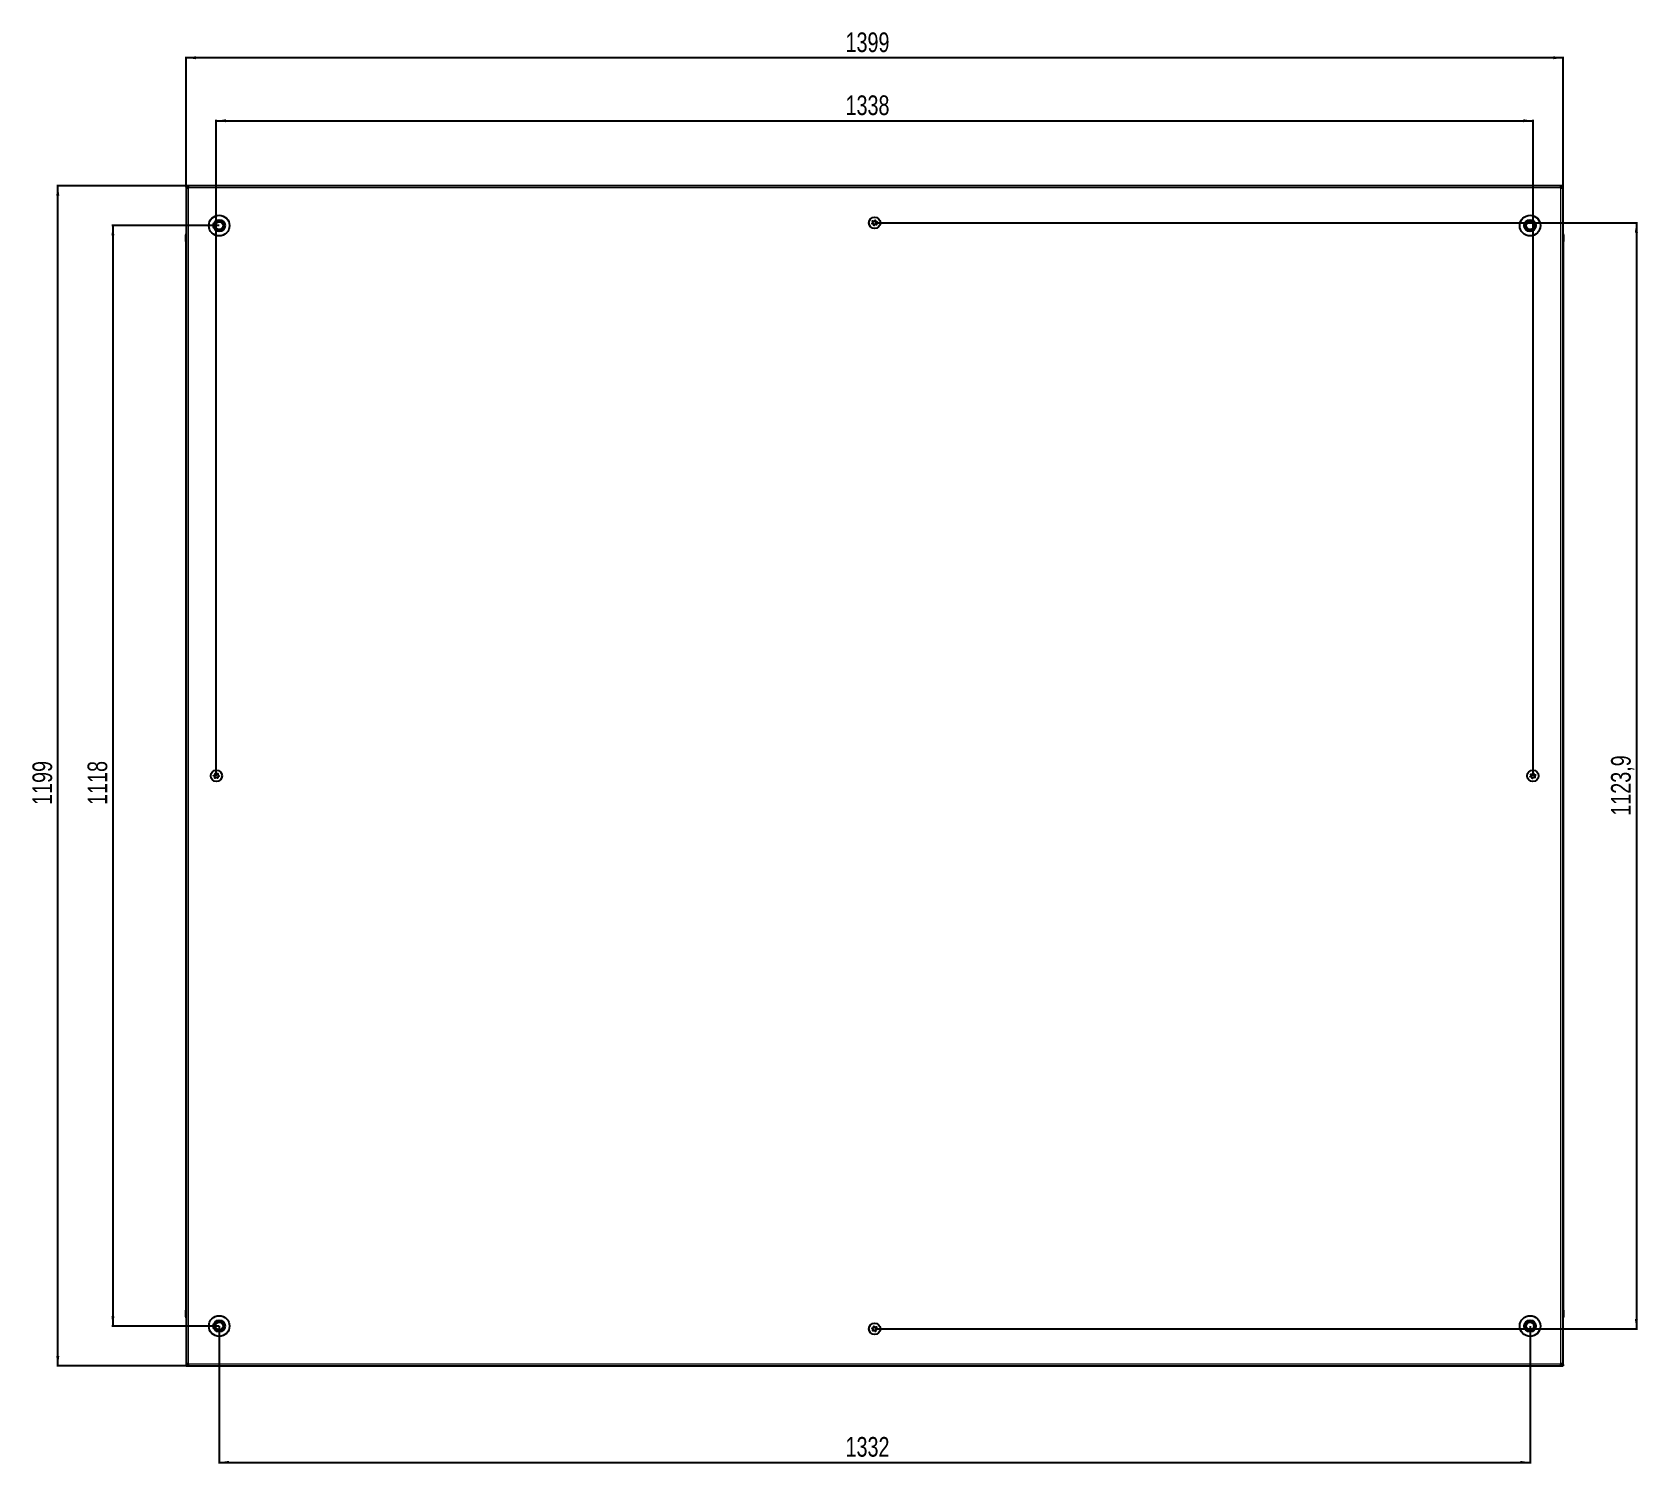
# Model space of a CAD drawing. Header units: millimetres. Extents: x 1219 to 6851, y -1882 to 1932.
# Drawn here: x 1219 to 2850, y 477 to 1932 of the extents above; entities that cross this region are included whole.
import ezdxf

# ---------------------------------------------------------------- set-up
doc = ezdxf.new("R2010")
doc.units = ezdxf.units.MM
doc.layers.add('FORMAT', color=7, linetype='Continuous')
doc.styles.add('SLDTEXTSTYLE0', font='TXT', dxfattribs={"width": 0.75})
doc.dimstyles.new('SLDDIMSTYLE0', dxfattribs={"dimtxt": 20, "dimasz": 10, "dimexe": 0, "dimexo": 0.0625, "dimgap": 5, "dimtad": 2, "dimdec": 1, "dimrnd": 1e-09, "dimzin": 12, "dimdsep": 46, "dimtxsty": 'SLDTEXTSTYLE0', "dimsah": 1, "dimcen": 0.09, "dimadec": 0, "dimazin": 3, "dimtfac": 1, "dimtofl": 0, "dimtmove": 0, "dimatfit": 3, "dimfxl": 0, "dimfrac": 2, "dimtolj": 1, "dimtzin": 12, "dimarcsym": 0})

# ---------------------------------------------------------------- blocks, each defined once
blk = doc.blocks.new('_D')
at = {"layer": 'FORMAT'}
for p, q in [((1375.1, 1775.8), (1243.7, 1775.8)), ((1244.7, 576.8), (1244.7, 1775.8)), ((1375.1, 576.8), (1243.7, 576.8))]:
    blk.add_line(p, q, dxfattribs=at)
for points in [[(1244.7, 1775.8), (1243.1, 1765.8), (1246.2, 1765.8)], [(1244.7, 576.8), (1246.2, 586.8), (1243.1, 586.8)]]:
    blk.add_solid(points, dxfattribs=at)
at = {"layer": 'FORMAT', "insert": (1218.9, 1146.8), "char_height": 20, "attachment_point": 1, "rotation": 90, "style": 'SLDTEXTSTYLE0'}
blk.add_mtext('1199', dxfattribs=at)
blk = doc.blocks.new('_D_1')
at = {"layer": 'FORMAT'}
for p, q in [((1375.2, 1775.8), (1375.2, 1906.8)), ((2774.2, 1905.8), (1375.2, 1905.8)), ((2774.2, 1775.8), (2774.2, 1906.8))]:
    blk.add_line(p, q, dxfattribs=at)
for points in [[(1375.2, 1905.8), (1385.2, 1904.3), (1385.2, 1907.4)], [(2774.2, 1905.8), (2764.2, 1907.4), (2764.2, 1904.3)]]:
    blk.add_solid(points, dxfattribs=at)
at = {"layer": 'FORMAT', "insert": (2045.1, 1931.6), "char_height": 20, "attachment_point": 1, "style": 'SLDTEXTSTYLE0'}
blk.add_mtext('1399', dxfattribs=at)
blk = doc.blocks.new('_D_2')
at = {"layer": 'FORMAT'}
for p, q in [((1408.7, 617.3), (1408.7, 477.8)), ((2740.7, 617.3), (2740.7, 477.8)), ((1408.7, 478.8), (2740.7, 478.8))]:
    blk.add_line(p, q, dxfattribs=at)
for points in [[(1408.7, 478.8), (1418.7, 477.3), (1418.7, 480.4)], [(2740.7, 478.8), (2730.7, 480.4), (2730.7, 477.3)]]:
    blk.add_solid(points, dxfattribs=at)
at = {"layer": 'FORMAT', "insert": (2045.1, 504.6), "char_height": 20, "attachment_point": 1, "style": 'SLDTEXTSTYLE0'}
blk.add_mtext('1332', dxfattribs=at)
blk = doc.blocks.new('_D_3')
at = {"layer": 'FORMAT'}
for p, q in [((1405.7, 1176.3), (1405.7, 1842.8)), ((1405.7, 1841.8), (2743.7, 1841.8)), ((2743.7, 1176.3), (2743.7, 1842.8))]:
    blk.add_line(p, q, dxfattribs=at)
for points in [[(1405.7, 1841.8), (1415.7, 1840.3), (1415.7, 1843.4)], [(2743.7, 1841.8), (2733.7, 1843.4), (2733.7, 1840.3)]]:
    blk.add_solid(points, dxfattribs=at)
at = {"layer": 'FORMAT', "insert": (2045.1, 1867.6), "char_height": 20, "attachment_point": 1, "style": 'SLDTEXTSTYLE0'}
blk.add_mtext('1338', dxfattribs=at)
blk = doc.blocks.new('_D_4')
at = {"layer": 'FORMAT'}
for p, q in [((2074.7, 1738.3), (2849.7, 1738.3)), ((2848.7, 1738.3), (2848.7, 614.5)), ((2074.7, 614.5), (2849.7, 614.5))]:
    blk.add_line(p, q, dxfattribs=at)
for points in [[(2848.7, 1738.3), (2847.1, 1728.3), (2850.2, 1728.3)], [(2848.7, 614.5), (2850.2, 624.5), (2847.1, 624.5)]]:
    blk.add_solid(points, dxfattribs=at)
at = {"layer": 'FORMAT', "insert": (2822.9, 1135.8), "char_height": 20, "attachment_point": 1, "rotation": 90, "style": 'SLDTEXTSTYLE0'}
blk.add_mtext('1123,9', dxfattribs=at)
blk = doc.blocks.new('_D_5')
at = {"layer": 'FORMAT'}
for p, q in [((1408.6, 1735.3), (1299.7, 1735.3)), ((1300.7, 1735.3), (1300.7, 617.3)), ((1408.6, 617.3), (1299.7, 617.3))]:
    blk.add_line(p, q, dxfattribs=at)
for points in [[(1300.7, 1735.3), (1299.1, 1725.3), (1302.2, 1725.3)], [(1300.7, 617.3), (1302.2, 627.3), (1299.1, 627.3)]]:
    blk.add_solid(points, dxfattribs=at)
at = {"layer": 'FORMAT', "insert": (1274.9, 1146.8), "char_height": 20, "attachment_point": 1, "rotation": 90, "style": 'SLDTEXTSTYLE0'}
blk.add_mtext('1118', dxfattribs=at)

msp = doc.modelspace()

# ---------------------------------------------------------------- linework, layer by layer
at = {"color": 7, "linetype": 'Continuous', "lineweight": 25}
for p, q in [((1375.16, 1774.32), (1375.16, 1775.82)), ((1377.26, 1775.82), (1375.16, 1775.82)), ((1375.16, 1774.32), (1377.26, 1774.32)), ((1375.16, 1774.32), (1375.16, 1773.72)), ((1375.16, 1773.72), (1375.16, 578.92)), ((1375.16, 1773.72), (1377.26, 1773.72)), ((1377.26, 1775.82), (1377.26, 1773.72)), ((2772.06, 1775.82), (1377.26, 1775.82)), ((2772.06, 1773.72), (2772.06, 1775.82)), ((2774.16, 1775.82), (2772.06, 1775.82)), ((2772.06, 1774.32), (2774.16, 1774.32)), ((2772.06, 1773.72), (2774.16, 1773.72)), ((2774.16, 1774.32), (2774.16, 1775.82)), ((2774.16, 1773.72), (2774.16, 1774.32)), ((2774.16, 578.92), (2774.16, 1773.72)), ((1374.66, 1725.82), (1374.66, 1719.32)), ((1374.66, 1719.32), (1374.66, 1725.82)), ((1374.66, 1719.32), (1374.66, 1719.32)), ((1375.16, 1719.32), (1374.66, 1719.32)), ((1374.81, 1719.32), (1374.81, 633.32)), ((2774.16, 1727.15), (2774.16, 1727.15)), ((2774.16, 1719.32), (2774.66, 1719.32)), ((2774.51, 633.32), (2774.51, 1719.32)), ((2774.66, 1725.82), (2774.66, 1719.32)), ((2774.66, 1719.32), (2774.66, 1725.82)), ((2774.66, 1719.32), (2774.66, 1719.32)), ((2774.66, 1719.32), (2774.66, 1719.32)), ((1374.66, 626.82), (1374.66, 633.32)), ((1374.66, 633.32), (1374.66, 633.32)), ((1374.66, 633.32), (1374.66, 633.32)), ((1374.66, 633.32), (1374.66, 626.82)), ((1375.16, 633.32), (1374.66, 633.32)), ((1375.16, 625.5), (1375.16, 625.5)), ((2774.16, 633.32), (2774.66, 633.32)), ((2774.66, 633.32), (2774.66, 633.32)), ((2774.66, 626.82), (2774.66, 633.32)), ((2774.66, 633.32), (2774.66, 626.82)), ((1377.26, 578.92), (1375.16, 578.92)), ((1375.16, 578.92), (1375.16, 578.32)), ((1377.26, 578.32), (1375.16, 578.32)), ((1375.16, 578.32), (1375.16, 576.82)), ((1375.16, 576.82), (1377.26, 576.82)), ((1377.26, 578.92), (1377.26, 576.82)), ((1377.26, 576.82), (2772.06, 576.82)), ((2772.06, 576.82), (2772.06, 578.92)), ((2774.16, 578.92), (2772.06, 578.92)), ((2774.16, 578.32), (2772.06, 578.32)), ((2772.06, 576.82), (2774.16, 576.82)), ((2774.16, 578.32), (2774.16, 578.92)), ((2774.16, 578.32), (2774.16, 576.82))]:
    msp.add_line(p, q, dxfattribs=at)
at = {"color": 8, "linetype": 'Continuous', "lineweight": 18}
for p, q in [((2772.06, 1773.72), (1377.26, 1773.72)), ((1377.26, 1773.72), (1377.26, 578.92)), ((2772.06, 578.92), (2772.06, 1773.72)), ((1375.16, 1725.82), (1374.66, 1725.82)), ((2774.16, 1725.82), (2774.66, 1725.82)), ((1375.16, 626.82), (1374.66, 626.82)), ((2774.16, 626.82), (2774.66, 626.82)), ((1377.26, 578.92), (2772.06, 578.92))]:
    msp.add_line(p, q, dxfattribs=at)
at = {"color": 7, "linetype": 'Continuous', "lineweight": 25}
for centre, radius in [((1408.66, 1735.32), 10.5), ((1408.66, 1735.32), 6), ((1408.66, 1735.32), 3.9), ((2074.66, 1738.17), 5.79), ((2074.66, 1738.17), 1.85), ((2740.66, 1735.32), 10.5), ((2740.66, 1735.32), 6), ((2740.66, 1735.32), 3.9), ((1405.81, 1176.32), 5.79), ((1405.81, 1176.32), 1.85), ((2743.51, 1176.32), 5.79), ((2743.51, 1176.32), 1.85), ((1408.66, 617.32), 10.5), ((1408.66, 617.32), 6), ((1408.66, 617.32), 3.9), ((2074.66, 614.47), 5.79), ((2740.66, 617.32), 10.5), ((2740.66, 617.32), 6), ((2740.66, 617.32), 3.9), ((2074.66, 614.47), 1.85)]:
    msp.add_circle(centre, radius, dxfattribs=at)
for centre, radius, start, end in [((1408.66, 1735.32), 4.62, 120, 180), ((1408.66, 1735.32), 4.62, 180, 240), ((1408.66, 1735.32), 4.62, 60, 120), ((1408.66, 1735.32), 4.62, 240, 300), ((1408.66, 1735.32), 4.62, 360, 60), ((1408.66, 1735.32), 4.62, 300, 360), ((2740.66, 1735.32), 4.62, 120, 180), ((2740.66, 1735.32), 4.62, 180, 240), ((2740.66, 1735.32), 4.62, 60, 120), ((2740.66, 1735.32), 4.62, 240, 300), ((2740.66, 1735.32), 4.62, 0, 60), ((2740.66, 1735.32), 4.62, 300, 0), ((1376.66, 1725.82), 2, 138.57492, 180), ((1376.66, 1725.82), 2, 138.59038, 180), ((2772.66, 1725.82), 2, 33.94202, 41.40962), ((2772.66, 1725.82), 2, 0, 41.40962), ((2772.66, 1725.82), 2, 360, 18.58003), ((1376.66, 626.82), 2, 180, 199.56674), ((1376.66, 626.82), 2, 180, 221.39416), ((1376.66, 626.82), 2, 213.78451, 221.40962), ((1408.66, 617.32), 4.62, 120, 180), ((1408.66, 617.32), 4.62, 60, 120), ((1408.66, 617.32), 4.62, 360, 60), ((2740.66, 617.32), 4.62, 120, 180), ((2740.66, 617.32), 4.62, 60, 120), ((2740.66, 617.32), 4.62, 360, 60), ((2772.66, 626.82), 2, 318.59038, 0), ((1408.66, 617.32), 4.62, 180, 240), ((1408.66, 617.32), 4.62, 240, 300), ((1408.66, 617.32), 4.62, 300, 360), ((2740.66, 617.32), 4.62, 180, 240), ((2740.66, 617.32), 4.62, 240, 300), ((2740.66, 617.32), 4.62, 300, 360)]:
    msp.add_arc(centre, radius, start, end, dxfattribs=at)
for points, knots in [([(1404.04, 1735.32), (1404.37, 1735.9), (1404.93, 1736.88), (1405.76, 1738.3), (1406.17, 1739.01), (1406.35, 1739.32)], [0, 0, 0, 0, 0.4391308, 0.7513783, 1, 1, 1, 1]), ([(1406.35, 1731.32), (1406.02, 1731.9), (1405.45, 1732.88), (1404.63, 1734.3), (1404.22, 1735.01), (1404.04, 1735.32)], [0, 0, 0, 0, 0.4391308, 0.7513783, 1, 1, 1, 1]), ([(1406.35, 1739.32), (1406.55, 1739.32), (1407.25, 1739.32), (1408.56, 1739.32), (1409.95, 1739.32), (1410.7, 1739.32), (1410.97, 1739.32)], [0, 0, 0, 0, 0.1393293, 0.4852696, 0.8163565, 1, 1, 1, 1]), ([(1410.97, 1731.32), (1410.7, 1731.32), (1409.95, 1731.32), (1408.56, 1731.32), (1407.25, 1731.32), (1406.55, 1731.32), (1406.35, 1731.32)], [0, 0, 0, 0, 0.1836435, 0.5147304, 0.8606707, 1, 1, 1, 1]), ([(1410.97, 1739.32), (1411.3, 1738.75), (1411.86, 1737.77), (1412.69, 1736.35), (1413.09, 1735.64), (1413.28, 1735.32)], [0, 0, 0, 0, 0.4391308, 0.7513783, 1, 1, 1, 1]), ([(1413.28, 1735.32), (1412.95, 1734.75), (1412.38, 1733.77), (1411.56, 1732.35), (1411.15, 1731.64), (1410.97, 1731.32)], [0, 0, 0, 0, 0.4391308, 0.7513783, 1, 1, 1, 1]), ([(2072.57, 1740.04), (2072.56, 1740.03), (2072.55, 1740), (2072.54, 1739.95), (2072.57, 1739.8), (2072.71, 1739.44), (2072.9, 1738.94), (2072.79, 1738.31), (2072.48, 1737.91), (2072.2, 1737.63), (2072.04, 1737.45), (2072, 1737.36), (2071.99, 1737.32), (2072, 1737.29), (2072.02, 1737.26), (2072.08, 1737.22), (2072.33, 1737.15), (2072.81, 1737.09), (2073.47, 1736.85), (2073.79, 1736.21), (2073.9, 1735.75), (2074, 1735.5), (2074.05, 1735.45), (2074.08, 1735.43), (2074.11, 1735.43), (2074.14, 1735.44), (2074.18, 1735.46), (2074.24, 1735.51), (2074.4, 1735.68), (2074.64, 1735.98), (2075, 1736.34), (2075.61, 1736.51), (2076.14, 1736.38), (2076.52, 1736.28), (2076.67, 1736.27), (2076.72, 1736.29), (2076.75, 1736.31), (2076.77, 1736.34), (2076.77, 1736.4), (2076.74, 1736.54), (2076.61, 1736.9), (2076.42, 1737.41), (2076.52, 1738.04), (2076.84, 1738.44), (2077.11, 1738.72), (2077.27, 1738.9), (2077.31, 1738.98), (2077.32, 1739.03), (2077.31, 1739.06), (2077.3, 1739.08), (2077.24, 1739.13), (2076.98, 1739.2), (2076.51, 1739.25), (2075.84, 1739.5), (2075.52, 1740.13), (2075.41, 1740.6), (2075.31, 1740.85), (2075.27, 1740.9), (2075.24, 1740.91), (2075.21, 1740.92), (2075.17, 1740.91), (2075.13, 1740.89), (2075.07, 1740.84), (2074.92, 1740.67), (2074.68, 1740.37), (2074.31, 1740.01), (2073.7, 1739.84), (2073.18, 1739.97), (2072.8, 1740.06), (2072.65, 1740.07), (2072.59, 1740.06), (2072.58, 1740.04), (2072.57, 1740.04)], [0, 0, 0, 0, 0.0020087, 0.00442, 0.0093647, 0.0255282, 0.0677053, 0.0957862, 0.1246456, 0.1503415, 0.1605194, 0.1633943, 0.1656965, 0.1672448, 0.1688741, 0.1707699, 0.1786058, 0.2119941, 0.2499945, 0.2879948, 0.3213831, 0.329219, 0.3311148, 0.3327441, 0.3342924, 0.3362166, 0.3385353, 0.3413178, 0.349662, 0.3753578, 0.4042173, 0.4322982, 0.4744753, 0.4906388, 0.4966691, 0.49844, 0.5, 0.5020087, 0.50442, 0.5093647, 0.5255282, 0.5677053, 0.5957862, 0.6246456, 0.6503415, 0.6605194, 0.6633943, 0.6656965, 0.6672448, 0.6688741, 0.6707699, 0.6786058, 0.7119941, 0.7499945, 0.7879948, 0.8213831, 0.829219, 0.8311148, 0.8327441, 0.8342924, 0.8362166, 0.8385353, 0.8413178, 0.849662, 0.8753578, 0.9042173, 0.9322982, 0.9744753, 0.9906388, 0.9966691, 0.99844, 1, 1, 1, 1]), ([(2736.04, 1735.32), (2736.37, 1735.9), (2736.93, 1736.88), (2737.76, 1738.3), (2738.17, 1739.01), (2738.35, 1739.32)], [0, 0, 0, 0, 0.4391308, 0.7513783, 1, 1, 1, 1]), ([(2738.35, 1731.32), (2738.02, 1731.9), (2737.45, 1732.88), (2736.63, 1734.3), (2736.22, 1735.01), (2736.04, 1735.32)], [0, 0, 0, 0, 0.4391308, 0.7513783, 1, 1, 1, 1]), ([(2738.35, 1739.32), (2738.55, 1739.32), (2739.25, 1739.32), (2740.56, 1739.32), (2741.95, 1739.32), (2742.7, 1739.32), (2742.97, 1739.32)], [0, 0, 0, 0, 0.1393293, 0.4852696, 0.8163565, 1, 1, 1, 1]), ([(2742.97, 1731.32), (2742.7, 1731.32), (2741.95, 1731.32), (2740.56, 1731.32), (2739.25, 1731.32), (2738.55, 1731.32), (2738.35, 1731.32)], [0, 0, 0, 0, 0.1836435, 0.5147304, 0.8606707, 1, 1, 1, 1]), ([(2742.97, 1739.32), (2743.3, 1738.75), (2743.86, 1737.77), (2744.69, 1736.35), (2745.09, 1735.64), (2745.28, 1735.32)], [0, 0, 0, 0, 0.4391308, 0.7513783, 1, 1, 1, 1]), ([(2745.28, 1735.32), (2744.95, 1734.75), (2744.38, 1733.77), (2743.56, 1732.35), (2743.15, 1731.64), (2742.97, 1731.32)], [0, 0, 0, 0, 0.4391308, 0.7513783, 1, 1, 1, 1]), ([(1404.24, 1174.01), (1404.25, 1174), (1404.27, 1173.99), (1404.33, 1173.99), (1404.47, 1174.04), (1404.81, 1174.22), (1405.29, 1174.48), (1405.92, 1174.46), (1406.36, 1174.2), (1406.68, 1173.96), (1406.88, 1173.83), (1406.96, 1173.8), (1407.01, 1173.79), (1407.04, 1173.81), (1407.06, 1173.83), (1407.09, 1173.89), (1407.13, 1174.16), (1407.12, 1174.63), (1407.28, 1175.33), (1407.86, 1175.73), (1408.31, 1175.9), (1408.54, 1176.03), (1408.59, 1176.08), (1408.6, 1176.11), (1408.6, 1176.14), (1408.59, 1176.18), (1408.56, 1176.21), (1408.5, 1176.27), (1408.32, 1176.4), (1407.99, 1176.59), (1407.58, 1176.91), (1407.33, 1177.49), (1407.39, 1178.03), (1407.43, 1178.42), (1407.42, 1178.57), (1407.4, 1178.62), (1407.38, 1178.65), (1407.34, 1178.66), (1407.28, 1178.65), (1407.15, 1178.61), (1406.81, 1178.43), (1406.33, 1178.17), (1405.7, 1178.19), (1405.25, 1178.45), (1404.94, 1178.69), (1404.74, 1178.82), (1404.65, 1178.85), (1404.61, 1178.85), (1404.58, 1178.84), (1404.55, 1178.82), (1404.52, 1178.76), (1404.48, 1178.49), (1404.49, 1178.01), (1404.34, 1177.32), (1403.75, 1176.92), (1403.31, 1176.75), (1403.07, 1176.62), (1403.03, 1176.56), (1403.01, 1176.54), (1403.01, 1176.5), (1403.03, 1176.47), (1403.05, 1176.44), (1403.11, 1176.38), (1403.3, 1176.25), (1403.63, 1176.05), (1404.03, 1175.74), (1404.29, 1175.15), (1404.22, 1174.62), (1404.18, 1174.23), (1404.19, 1174.08), (1404.21, 1174.03), (1404.23, 1174.01), (1404.24, 1174.01)], [0, 0, 0, 0, 0.00200873, 0.00442003, 0.00936469, 0.02552819, 0.06770529, 0.09578618, 0.12464563, 0.1503415, 0.16051935, 0.16339425, 0.16569651, 0.16724481, 0.16887414, 0.1707699, 0.17860577, 0.21199411, 0.24999446, 0.2879948, 0.32138314, 0.32921901, 0.33111477, 0.3327441, 0.3342924, 0.33621663, 0.33853534, 0.3413178, 0.34966197, 0.37535784, 0.40421729, 0.43229818, 0.47447528, 0.49063878, 0.4966691, 0.49844005, 0.5, 0.50200873, 0.50442003, 0.50936469, 0.52552819, 0.56770529, 0.59578618, 0.62464563, 0.6503415, 0.66051935, 0.66339425, 0.66569651, 0.66724481, 0.66887414, 0.6707699, 0.67860577, 0.71199411, 0.74999446, 0.7879948, 0.82138314, 0.82921901, 0.83111477, 0.8327441, 0.8342924, 0.83621663, 0.83853534, 0.8413178, 0.84966197, 0.87535784, 0.90421729, 0.93229818, 0.97447528, 0.99063878, 0.9966691, 0.99844005, 1, 1, 1, 1]), ([(2744, 1179.08), (2743.99, 1179.08), (2743.96, 1179.08), (2743.91, 1179.05), (2743.8, 1178.96), (2743.57, 1178.65), (2743.23, 1178.22), (2742.65, 1177.98), (2742.13, 1178.04), (2741.75, 1178.13), (2741.52, 1178.17), (2741.42, 1178.16), (2741.38, 1178.15), (2741.36, 1178.12), (2741.35, 1178.09), (2741.34, 1178.02), (2741.42, 1177.76), (2741.62, 1177.33), (2741.76, 1176.64), (2741.39, 1176.03), (2741.05, 1175.7), (2740.89, 1175.48), (2740.87, 1175.41), (2740.87, 1175.38), (2740.88, 1175.35), (2740.91, 1175.33), (2740.95, 1175.31), (2741.02, 1175.28), (2741.25, 1175.24), (2741.63, 1175.19), (2742.13, 1175.06), (2742.59, 1174.64), (2742.75, 1174.12), (2742.87, 1173.75), (2742.94, 1173.62), (2742.99, 1173.58), (2743.02, 1173.56), (2743.05, 1173.57), (2743.11, 1173.59), (2743.21, 1173.69), (2743.45, 1174), (2743.78, 1174.43), (2744.37, 1174.66), (2744.88, 1174.61), (2745.26, 1174.52), (2745.5, 1174.48), (2745.59, 1174.49), (2745.63, 1174.5), (2745.66, 1174.53), (2745.67, 1174.56), (2745.67, 1174.62), (2745.6, 1174.88), (2745.4, 1175.31), (2745.26, 1176.01), (2745.63, 1176.62), (2745.97, 1176.95), (2746.13, 1177.17), (2746.15, 1177.23), (2746.15, 1177.27), (2746.13, 1177.29), (2746.11, 1177.32), (2746.07, 1177.34), (2745.99, 1177.37), (2745.77, 1177.41), (2745.39, 1177.46), (2744.89, 1177.58), (2744.42, 1178.01), (2744.26, 1178.53), (2744.14, 1178.9), (2744.07, 1179.03), (2744.03, 1179.07), (2744.01, 1179.08), (2744, 1179.08)], [0, 0, 0, 0, 0.0020087, 0.00442, 0.0093647, 0.0255282, 0.0677053, 0.0957862, 0.1246456, 0.1503415, 0.1605194, 0.1633943, 0.1656965, 0.1672448, 0.1688741, 0.1707699, 0.1786058, 0.2119941, 0.2499945, 0.2879948, 0.3213831, 0.329219, 0.3311148, 0.3327441, 0.3342924, 0.3362166, 0.3385353, 0.3413178, 0.349662, 0.3753578, 0.4042173, 0.4322982, 0.4744753, 0.4906388, 0.4966691, 0.49844, 0.5, 0.5020087, 0.50442, 0.5093647, 0.5255282, 0.5677053, 0.5957862, 0.6246456, 0.6503415, 0.6605194, 0.6633943, 0.6656965, 0.6672448, 0.6688741, 0.6707699, 0.6786058, 0.7119941, 0.7499945, 0.7879948, 0.8213831, 0.829219, 0.8311148, 0.8327441, 0.8342924, 0.8362166, 0.8385353, 0.8413178, 0.849662, 0.8753578, 0.9042173, 0.9322982, 0.9744753, 0.9906388, 0.9966691, 0.99844, 1, 1, 1, 1]), ([(1404.04, 617.32), (1404.37, 617.9), (1404.93, 618.88), (1405.76, 620.3), (1406.17, 621.01), (1406.35, 621.32)], [0, 0, 0, 0, 0.4391308, 0.7513783, 1, 1, 1, 1]), ([(1406.35, 621.32), (1406.55, 621.32), (1407.25, 621.32), (1408.56, 621.32), (1409.95, 621.32), (1410.7, 621.32), (1410.97, 621.32)], [0, 0, 0, 0, 0.1393293, 0.4852696, 0.8163565, 1, 1, 1, 1]), ([(1410.97, 621.32), (1411.3, 620.75), (1411.86, 619.77), (1412.69, 618.35), (1413.09, 617.64), (1413.28, 617.32)], [0, 0, 0, 0, 0.4391308, 0.7513783, 1, 1, 1, 1]), ([(2736.04, 617.32), (2736.37, 617.9), (2736.93, 618.88), (2737.76, 620.3), (2738.17, 621.01), (2738.35, 621.32)], [0, 0, 0, 0, 0.4391308, 0.7513783, 1, 1, 1, 1]), ([(2738.35, 621.32), (2738.55, 621.32), (2739.25, 621.32), (2740.56, 621.32), (2741.95, 621.32), (2742.7, 621.32), (2742.97, 621.32)], [0, 0, 0, 0, 0.1393293, 0.4852696, 0.8163565, 1, 1, 1, 1]), ([(2742.97, 621.32), (2743.3, 620.75), (2743.86, 619.77), (2744.69, 618.35), (2745.09, 617.64), (2745.28, 617.32)], [0, 0, 0, 0, 0.4391308, 0.7513783, 1, 1, 1, 1]), ([(1406.35, 613.32), (1406.02, 613.9), (1405.45, 614.88), (1404.63, 616.3), (1404.22, 617.01), (1404.04, 617.32)], [0, 0, 0, 0, 0.4391308, 0.7513783, 1, 1, 1, 1]), ([(1410.97, 613.32), (1410.7, 613.32), (1409.95, 613.32), (1408.56, 613.32), (1407.25, 613.32), (1406.55, 613.32), (1406.35, 613.32)], [0, 0, 0, 0, 0.1836435, 0.5147304, 0.8606707, 1, 1, 1, 1]), ([(1413.28, 617.32), (1412.95, 616.75), (1412.38, 615.77), (1411.56, 614.35), (1411.15, 613.64), (1410.97, 613.32)], [0, 0, 0, 0, 0.4391308, 0.7513783, 1, 1, 1, 1]), ([(2077.38, 613.83), (2077.38, 613.84), (2077.39, 613.87), (2077.36, 613.92), (2077.27, 614.04), (2076.98, 614.29), (2076.57, 614.64), (2076.36, 615.24), (2076.45, 615.75), (2076.56, 616.13), (2076.61, 616.36), (2076.61, 616.45), (2076.59, 616.49), (2076.57, 616.52), (2076.54, 616.53), (2076.47, 616.54), (2076.21, 616.48), (2075.77, 616.3), (2075.06, 616.2), (2074.48, 616.61), (2074.17, 616.96), (2073.96, 617.13), (2073.89, 617.16), (2073.86, 617.16), (2073.83, 617.15), (2073.8, 617.12), (2073.78, 617.09), (2073.75, 617.01), (2073.7, 616.79), (2073.63, 616.41), (2073.48, 615.92), (2073.02, 615.48), (2072.5, 615.35), (2072.12, 615.25), (2071.98, 615.19), (2071.94, 615.14), (2071.93, 615.11), (2071.93, 615.08), (2071.95, 615.02), (2072.05, 614.91), (2072.34, 614.66), (2072.75, 614.3), (2072.95, 613.71), (2072.87, 613.2), (2072.76, 612.82), (2072.71, 612.59), (2072.71, 612.49), (2072.72, 612.45), (2072.74, 612.43), (2072.77, 612.41), (2072.84, 612.41), (2073.1, 612.47), (2073.55, 612.64), (2074.25, 612.74), (2074.83, 612.34), (2075.15, 611.98), (2075.36, 611.81), (2075.42, 611.79), (2075.45, 611.79), (2075.48, 611.8), (2075.51, 611.82), (2075.53, 611.86), (2075.56, 611.94), (2075.62, 612.16), (2075.69, 612.53), (2075.84, 613.03), (2076.29, 613.47), (2076.82, 613.6), (2077.2, 613.7), (2077.33, 613.76), (2077.37, 613.8), (2077.38, 613.82), (2077.38, 613.83)], [0, 0, 0, 0, 0.0020087, 0.00442, 0.0093647, 0.0255282, 0.0677053, 0.0957862, 0.1246456, 0.1503415, 0.1605194, 0.1633943, 0.1656965, 0.1672448, 0.1688741, 0.1707699, 0.1786058, 0.2119941, 0.2499945, 0.2879948, 0.3213831, 0.329219, 0.3311148, 0.3327441, 0.3342924, 0.3362166, 0.3385353, 0.3413178, 0.349662, 0.3753578, 0.4042173, 0.4322982, 0.4744753, 0.4906388, 0.4966691, 0.49844, 0.5, 0.5020087, 0.50442, 0.5093647, 0.5255282, 0.5677053, 0.5957862, 0.6246456, 0.6503415, 0.6605194, 0.6633943, 0.6656965, 0.6672448, 0.6688741, 0.6707699, 0.6786058, 0.7119941, 0.7499945, 0.7879948, 0.8213831, 0.829219, 0.8311148, 0.8327441, 0.8342924, 0.8362166, 0.8385353, 0.8413178, 0.849662, 0.8753578, 0.9042173, 0.9322982, 0.9744753, 0.9906388, 0.9966691, 0.99844, 1, 1, 1, 1]), ([(2738.35, 613.32), (2738.02, 613.9), (2737.45, 614.88), (2736.63, 616.3), (2736.22, 617.01), (2736.04, 617.32)], [0, 0, 0, 0, 0.4391308, 0.7513783, 1, 1, 1, 1]), ([(2742.97, 613.32), (2742.7, 613.32), (2741.95, 613.32), (2740.56, 613.32), (2739.25, 613.32), (2738.55, 613.32), (2738.35, 613.32)], [0, 0, 0, 0, 0.1836435, 0.5147304, 0.8606707, 1, 1, 1, 1]), ([(2745.28, 617.32), (2744.95, 616.75), (2744.38, 615.77), (2743.56, 614.35), (2743.15, 613.64), (2742.97, 613.32)], [0, 0, 0, 0, 0.4391308, 0.7513783, 1, 1, 1, 1])]:
    msp.add_open_spline(points, degree=3, knots=knots, dxfattribs=at)

# ---------------------------------------------------------------- dimensions: what is measured, and where the dimension line sits
at = {"layer": 'FORMAT'}
for base, p1, p2, picture, middle in [((1375.16, 1905.82), (2774.16, 1775.82), (1375.16, 1775.82), '_D_1', (2074.66, 1905.82)), ((2743.66, 1841.82), (1405.66, 1176.32), (2743.66, 1176.32), '_D_3', (2074.66, 1841.82)), ((2740.66, 478.82), (1408.66, 617.32), (2740.66, 617.32), '_D_2', (2074.66, 478.82))]:
    dim = msp.add_linear_dim(base=base, p1=p1, p2=p2, dimstyle='SLDDIMSTYLE0', dxfattribs=at)
    dim.commit()
    dim.dimension.update_dxf_attribs({"geometry": picture, "text_midpoint": middle, "dimtype": 160})
for base, p1, p2, picture, middle in [((1244.66, 1775.82), (1375.16, 576.82), (1375.16, 1775.82), '_D', (1244.66, 1176.32)), ((1300.66, 617.32), (1408.66, 1735.32), (1408.66, 617.32), '_D_5', (1300.66, 1176.32)), ((2848.65769824, 614.47343353), (2074.65734134, 1738.32343353), (2074.65734134, 614.47343353), '_D_4', (2848.65769824, 1176.39843353))]:
    dim = msp.add_linear_dim(base=base, p1=p1, p2=p2, angle=90, dimstyle='SLDDIMSTYLE0', dxfattribs=at)
    dim.commit()
    dim.dimension.update_dxf_attribs({"geometry": picture, "text_midpoint": middle, "dimtype": 160})

doc.saveas('drawing.dxf')
